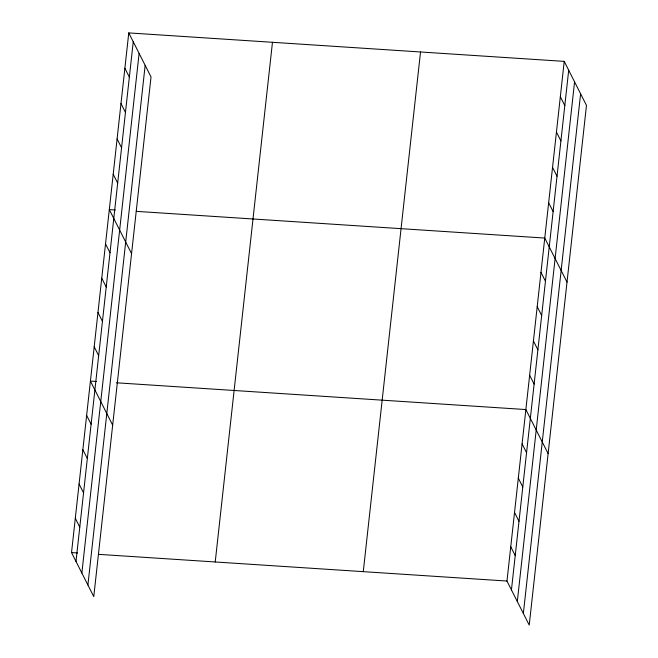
<?xml version="1.0" encoding="UTF-8"?>
<svg xmlns="http://www.w3.org/2000/svg" width="658" height="658" viewBox="0 0 658 658"><rect width="100%" height="100%" fill="white"/><g stroke="black" fill="none" stroke-linecap="round" stroke-linejoin="round"><path stroke-width="0.99" d="M128.771 32.9L151.027 76.953L93.773 596.625L71.525 552.58L128.771 32.9L564.227 61.375L586.475 105.42L529.229 625.1L506.973 581.047L564.227 61.375M75.999 561.43L133.245 41.758M81.863 573.044L139.118 53.372M87.909 585.011L145.155 65.339M215.224 561.973L272.47 42.293M363.274 571.654L420.528 51.974M511.447 589.905L568.701 70.233M517.311 601.519L574.566 81.847M523.357 613.486L580.611 93.806M115.298 209.984L109.31 209.589L131.559 253.643M136.255 211.35L544.758 238.064L567.015 282.118M96.405 381.476L90.417 381.081L112.666 425.134M116.359 382.783L525.865 409.556L548.122 453.609M71.525 552.58L77.512 552.967M98.461 554.34L506.973 581.047M560.336 96.71L564.811 105.568M556.438 132.052L560.912 140.911M552.547 167.387L557.022 176.245M548.657 202.73L553.131 211.58M540.983 272.363L545.457 281.221M537.208 306.661L541.682 315.519M533.424 340.959L537.899 349.817M529.649 375.257L534.123 384.116M522.09 443.854L526.565 452.712M518.315 478.152L522.781 487.01M514.531 512.45L519.006 521.309M510.756 546.749L515.23 555.607M124.88 68.235L129.355 77.093M120.99 103.577L125.464 112.436M117.091 138.912L121.566 147.77M113.201 174.255L117.675 183.105M105.527 243.888L110.001 252.746M101.751 278.186L106.226 287.044M97.976 312.484L102.442 321.343M94.193 346.782L98.667 355.641M86.634 415.379L91.108 424.237M82.859 449.677L87.333 458.536M79.075 483.975L83.55 492.834M75.3 518.274L79.774 527.132"/></g></svg>
